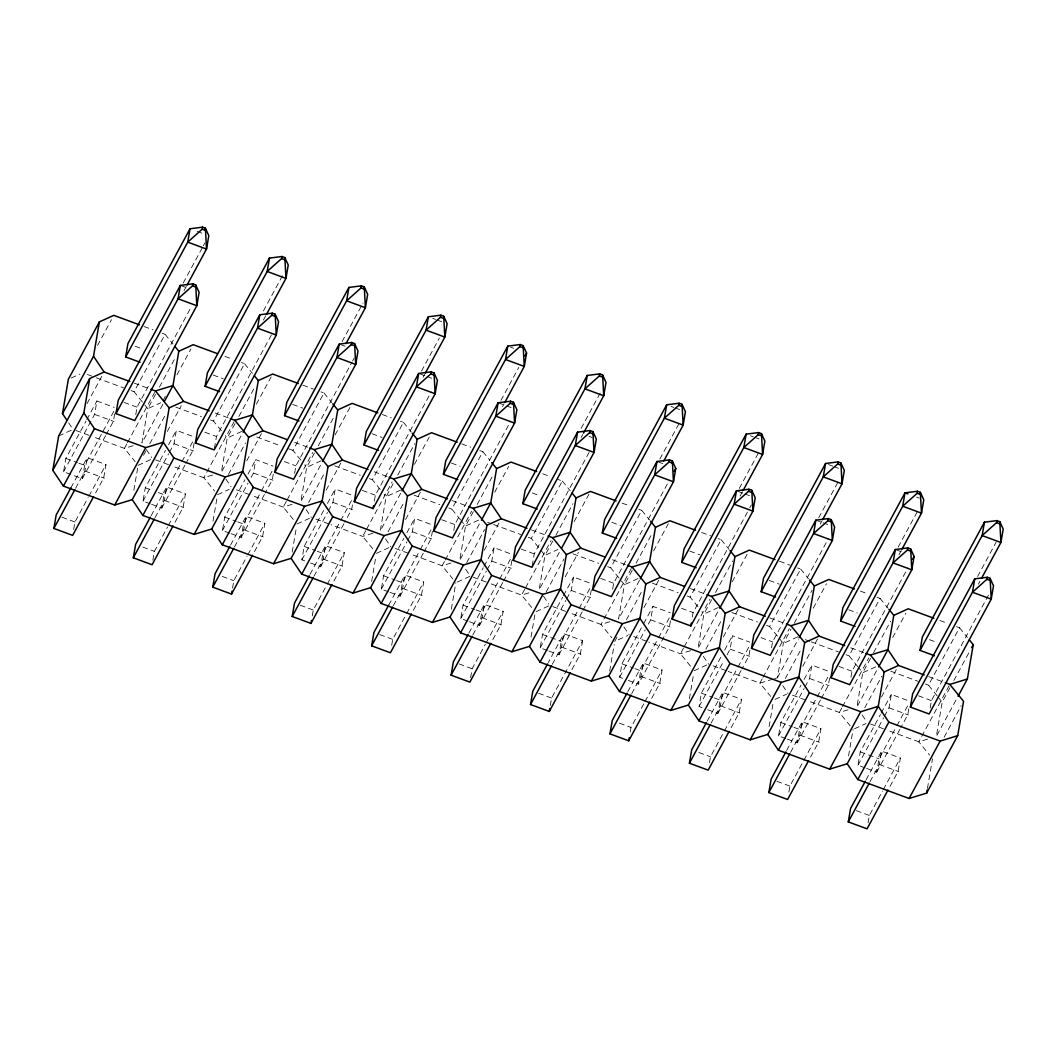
<?xml version="1.0" encoding="UTF-8"?>
<svg xmlns="http://www.w3.org/2000/svg" width="1056" height="1056" viewBox="0 0 1056 1056"><rect width="100%" height="100%" fill="white"/><g stroke="black" fill="none" stroke-linecap="round" stroke-linejoin="round"><path stroke-width="0.75" stroke-dasharray="5 3.75" d="M105.613 435.666L82.328 478.724L63.571 471.794L65.855 458.41L86.038 421.093M73.669 529.439L74.936 522.007L88.136 497.6M82.328 478.724L84.625 465.34L114.893 409.358M75.61 488.268L84.929 471.042L87.212 457.657L105.983 464.587L103.699 477.972L94.38 495.198M63.571 471.794L94.618 414.374L96.901 400.99L114.22 407.392M114.642 413.873L113.375 421.304L106.392 434.227M135.762 414.599L137.029 407.167L191.36 306.689M133.835 490.288L137.848 466.871M150.229 503.804L143.009 501.138L145.292 487.753L165.475 450.437M152.856 560.274L154.374 551.351L167.574 526.944M151.668 504.332L161.766 508.068L164.063 494.683L181.13 463.109M155.06 517.612L164.366 500.386L166.65 487.001L185.42 493.931L183.137 507.316L173.818 524.542M169.396 452.338L174.055 443.718L176.339 430.333L193.657 436.735M194.093 443.216L192.812 450.648L185.83 463.571M214.434 448.404L216.467 436.511L271.577 334.594M213.008 521.202L217.285 496.214M229.667 533.148L222.446 530.482L224.73 517.097L244.913 479.78M232.544 588.126L233.812 580.694L247.012 556.288M231.106 533.676L241.217 537.412L243.5 524.027L260.568 492.452M234.498 546.955L243.804 529.729L246.101 516.344L264.858 523.274L262.574 536.659L253.255 553.885M251.17 477.378L253.493 473.062L255.776 459.677L273.095 466.079M273.28 474.052L272.263 479.992L265.267 492.914M294.637 473.299L295.904 465.854L351.793 362.512M292.182 552.103L296.459 527.116M304.775 560.894L301.884 559.825L304.168 546.44L324.35 509.124M312.246 615.978L313.262 610.038L326.449 585.631M310.543 563.02L320.654 566.755L322.938 553.37L340.019 521.796M313.936 576.299L323.255 559.073L325.538 545.688L344.296 552.618L342.012 566.003L332.706 583.229M328.271 511.025L332.93 502.405L335.214 489.02L353.984 495.95M352.453 504.874L351.701 509.335L344.718 522.258M374.326 501.151L375.342 495.198L431.231 391.855M371.633 581.447L375.896 556.459M388.542 591.835L381.322 589.169L383.618 575.784L403.788 538.468M391.684 645.322L392.7 639.382L405.887 614.975M389.994 592.363L400.092 596.099L402.376 582.714L419.456 551.14M393.373 605.642L402.692 588.416L404.976 575.032L423.746 581.962L421.45 595.346L412.144 612.572M407.708 540.368L412.368 531.749L414.665 518.364L433.422 525.307M432.406 531.247L431.138 538.692L424.156 551.602M453.776 530.495L454.793 524.542L510.668 421.199M451.334 609.233L455.875 582.688M467.98 621.179L460.772 618.512L463.056 605.128L483.239 567.811M470.606 677.648L472.138 668.725L485.338 644.318M469.432 621.72L479.53 625.442L481.813 612.058L498.894 580.483M472.811 634.986L482.13 617.76L484.414 604.375L503.184 611.305L500.9 624.69L491.581 641.916M487.159 569.712L491.806 561.092L494.102 547.708L512.86 554.651M511.843 560.591L510.576 568.036L503.593 580.945M532.198 565.792L534.23 553.885L590.106 450.542M531.036 637.019L535.313 612.031L549.727 605.497M547.43 650.522L540.21 647.856L542.494 634.471L562.676 597.155M550.308 705.5L551.575 698.069L582.622 640.649L563.851 633.719L548.328 662.429M548.869 651.064L558.967 654.786L561.264 641.401L578.332 609.827M552.262 664.33L561.568 647.104L563.851 633.719M566.597 599.056L571.256 590.436L573.54 577.064L590.858 583.453M582.622 640.649L580.338 654.034L571.019 671.26M591.294 589.934L590.014 597.379L583.031 610.289M612.652 589.182L613.668 583.229L668.778 481.325M609.682 671.048L614.222 644.49M622.538 678.269L619.648 677.2L621.931 663.815L642.893 625.06M630.26 731.874L631.013 727.412L644.213 703.006M628.307 680.407L638.418 684.13L640.702 670.745L657.769 639.17M631.699 693.673L641.005 676.447L643.302 663.062L662.059 669.992L659.776 683.377L650.456 700.603M648.358 624.096L650.694 619.793L652.978 606.408L670.296 612.797M670.468 620.77L669.451 626.723L638.418 684.13M692.34 617.034L693.106 612.572L748.994 509.23M689.383 698.821L693.66 673.834M701.976 707.612L699.085 706.543L701.369 693.158L721.552 655.842M709.447 762.709L710.464 756.756L723.65 732.349M707.744 709.751L717.856 713.473L720.139 700.088L737.22 668.514M711.137 723.017L720.456 705.791L722.74 692.406L741.497 699.336L739.213 712.721L729.907 729.947M727.03 654.878L730.132 649.136L732.415 635.752L749.747 642.14M749.918 650.113L748.902 656.066L741.906 668.976M771.527 647.869L772.543 641.929L828.432 538.573M769.098 726.607L773.362 701.62M774.523 678.652L777.44 677.754L783.314 643.394L791.076 629.046M785.743 738.553L778.523 735.887L780.82 722.502L800.989 685.186M788.885 792.053L789.901 786.1L803.088 761.693M787.182 739.094L797.293 742.83L799.577 729.445L829.079 674.89M790.574 752.36L799.894 735.134L802.177 721.75L820.948 728.68L818.651 742.064L809.345 759.29M804.91 687.086L809.569 678.48L811.853 665.095L830.623 672.025M829.607 677.965L828.34 685.41L821.357 698.32M850.978 677.213L851.994 671.273L907.87 567.917M848.536 755.951L853.076 729.406M865.181 767.897L857.974 765.23L860.257 751.846L880.44 714.529M868.072 822.875L869.339 815.443L882.526 791.036M866.633 768.438L876.731 772.174L879.014 758.789L896.095 727.201M870.012 781.704L879.331 764.478L881.615 751.093L900.385 758.023L898.102 771.408L888.782 788.634M884.36 716.43L889.007 707.824L891.304 694.439L910.061 701.369M908.794 708.8L907.777 714.754L900.794 727.676M930.151 708.048L931.432 700.616L988.865 594.396M927.445 788.423L932.514 758.749M949.951 687.733L942.19 702.095L936.329 736.441L957.277 697.686M97.522 345.497L111.487 319.664M87.054 403.59L101.798 376.319M86.803 419.654L96.901 400.99M70.924 487.793L87.212 457.657M183.19 283.048L202.594 247.157M203.372 245.718L204.917 242.854M184.008 290.69L186.331 286.374M162.875 404.237L141.926 443.005L147.787 408.646L134.059 391.71L165.106 334.303L162.083 333.181M88.902 496.162L105.983 464.587M126.707 444.074L124.384 448.378L135.168 461.683M127.486 442.636L154.651 392.396M155.549 394.297L147.787 408.646L160.763 402.772M159.43 387.116L175.732 356.968M162.98 400.673L165.317 396.37M176.959 374.84L190.925 349.008M143.537 455.255L145.873 450.952M149.754 443.771L166.056 413.635M167.27 431.508L181.249 405.662M168.577 444.695L176.339 430.333M143.009 501.138L168.617 453.763M151.14 515.711L166.65 487.001M181.909 461.67L194.33 438.702M263.406 310.952L283.589 273.636M161.766 508.068L185.051 465.01M263.446 320.034L265.769 315.718M221.351 430.729L213.497 421.054L244.543 363.647L241.534 362.525M168.353 525.505L185.42 493.931M234.089 421.74L203.821 477.721L214.606 491.027M235 423.641L227.238 437.989L221.364 472.349L242.312 433.594M238.88 416.46L254.404 387.75M256.397 404.184L271.141 376.913M228.413 474.553L245.494 442.979M246.708 460.852L261.466 433.567M248.015 474.038L255.776 459.677M222.446 530.482L248.054 483.107M230.578 545.054L246.101 516.344M261.347 491.014L272.989 469.484M342.065 341.735L363.026 302.98M241.217 537.412L264.502 494.353M300.788 460.073L292.948 450.41L323.981 392.99L320.971 391.868M247.79 554.849L264.858 523.274M352.559 361.073L354.116 358.195M286.361 501.323L283.259 507.065L294.043 520.37M287.14 499.884L312.748 452.522M314.437 452.984L306.676 467.333L300.802 501.692L321.763 462.937M318.318 445.804L333.841 417.094M335.056 434.966L350.579 406.256M308.629 502.458L324.931 472.322M326.159 490.195L340.903 462.911M327.452 503.382L335.214 489.02M301.884 559.825L327.505 512.464M310.015 574.398L325.538 545.688M340.784 520.357L352.427 498.828M421.502 371.078L439.362 338.065M320.654 566.755L343.939 523.697M423.1 377.282L424.657 374.418M380.226 489.416L372.385 479.754L403.432 422.334L400.409 421.212M327.228 584.192L344.296 552.618M365.798 530.666L362.696 536.408L373.494 549.714M366.577 529.228L392.185 481.866M393.096 483.754L386.113 496.676L380.239 531.036L401.201 492.281M397.756 475.147L414.823 443.573M414.493 464.31L429.251 437.039M388.067 531.815L403.59 503.105M405.596 519.539L420.341 492.268M406.903 532.726L414.665 518.364M381.322 589.169L406.943 541.807M388.674 605.18L404.976 575.032M420.235 549.701L431.878 528.172M500.953 400.422L518.8 367.409M400.092 596.099L423.377 553.04M502.537 406.626L504.095 403.762M460.654 519.974L451.823 509.098L482.869 451.678L479.846 450.556M406.666 613.536L423.746 581.962M444.47 561.449L442.134 565.752L452.932 579.058M445.249 560.01L471.636 511.21M473.312 511.672L465.551 526.02L459.677 560.38L480.638 521.624M477.193 504.491L493.495 474.342M494.71 492.215L508.688 466.382M466.739 562.584L484.585 529.571M484.255 550.308L499 523.037M484.004 566.372L494.102 547.708M460.772 618.512L486.38 571.151M468.89 633.085L484.414 604.375M499.673 579.044L512.094 556.076M581.17 428.327L601.339 391.01M479.53 625.442L502.814 582.384M581.209 437.408L582.754 434.531M559.297 552.394L539.128 589.723L544.988 555.364L531.26 538.441L562.307 481.021L557.779 479.345M486.103 642.88L503.184 611.305M524.687 589.354L521.585 595.096L532.369 608.401M525.466 587.915L551.074 540.553M552.75 541.015L544.988 555.364L557.964 549.49M555.865 535.273L572.933 503.686M574.16 521.558L588.905 494.287M546.176 591.928L564.023 558.914M565.25 576.787L578.45 552.38M563.455 595.716L573.54 577.064M540.21 647.856L565.818 600.494M579.11 608.388L591.532 585.42M659.828 459.109L679.232 423.218M558.967 654.786L582.252 611.728M639.514 580.312L618.565 619.067L624.439 584.707L610.698 567.785L641.744 510.365L638.735 509.256M631.29 568.458L601.022 624.439L611.807 637.745M632.201 570.359L624.439 584.707L638.854 578.173M636.082 563.178L652.37 533.042M653.598 550.902L668.342 523.631M617.074 637.072L614.75 641.375L627.726 635.488M626.393 619.846L642.695 589.697M643.909 607.57L658.654 580.298M643.672 623.621L652.978 606.408M619.648 677.2L645.256 629.838M627.779 691.772L643.302 663.062M658.548 637.732L670.19 616.202M739.266 488.453L758.67 452.562M740.084 496.096L742.408 491.792M697.99 606.804L690.136 597.128L721.182 539.708L718.172 538.6M644.992 701.58L662.059 669.992M749.76 507.791L751.318 504.926M683.562 648.041L680.46 653.783L691.244 667.088M684.341 646.615L709.949 599.24M711.638 599.702L703.877 614.051L698.003 648.41L718.964 609.655M715.519 592.522L732.587 560.947M732.257 581.684L747.78 552.974M705.83 649.189L722.132 619.04M723.36 636.913L738.104 609.642M724.654 650.1L732.415 635.752M699.085 706.543L723.928 660.62M707.216 721.116L722.74 692.406M737.986 667.075L749.628 645.546M818.704 517.796L838.108 481.906M717.856 713.473L741.14 670.415M820.301 524L821.858 521.136M777.427 636.148L769.586 626.472L800.633 569.052L797.61 567.943M724.429 730.924L741.497 699.336M762.234 678.823L759.898 683.126L770.695 696.432M763 677.384L789.386 628.584M794.178 623.304L812.024 590.291M813.252 608.164L826.452 583.757M777.44 677.754L798.402 638.999M785.268 678.533L801.57 648.384M802.798 666.257L817.542 638.986M804.104 679.444L811.853 665.095M778.523 735.887L804.144 688.525M786.654 750.46L802.177 721.75M898.141 547.14L917.545 511.249M797.293 742.83L820.578 699.758M898.96 554.783L901.296 550.48M857.855 666.692L849.024 655.816L880.07 598.396L877.048 597.287M803.867 760.267L820.948 728.68M841.672 708.167L839.335 712.47L850.133 725.776M842.45 706.728L868.837 657.928M870.514 658.39L862.752 672.738L856.878 707.098L877.84 668.342M873.616 652.648L890.696 621.073M892.69 637.507L905.89 613.1M864.719 707.876L881.786 676.289M881.456 697.039L896.98 668.329M881.206 713.09L891.304 694.439M857.974 765.23L883.582 717.869M866.092 779.803L881.615 751.093M896.874 725.762L908.516 704.233M977.592 576.484L996.217 542.032M876.731 772.174L900.016 729.102M978.41 584.126L979.955 581.262M937.292 696.036L928.462 685.159L959.508 627.739L956.485 626.63M883.304 789.611L900.385 758.023M949.054 685.832L918.786 741.814L929.57 755.119M953.832 680.552L970.134 650.417M944.156 737.22L961.224 705.646M71.24 377.995L79.886 374.075M58.674 435.956L73.088 429.436M138.112 465.313L151.087 459.426M241.652 431.455L227.238 437.989L225.271 435.574M217.549 494.657L229.086 489.43M321.09 460.799L306.676 467.333L304.709 464.917M296.987 524L309.962 518.113M400.528 490.142L386.113 496.676L384.146 494.261M376.424 553.344L389.4 547.457M478.526 520.146L465.551 526.02L461.63 521.189M457.314 582.028L470.29 576.154L464.983 568.26M718.291 607.517L703.877 614.051L701.91 611.635M694.188 670.718L707.164 664.831M797.729 636.874L783.314 643.394L778.404 637.349M775.078 699.402L786.601 694.188M875.728 666.864L862.752 672.738L858.832 667.907M854.515 728.746L866.052 723.532M133.148 445.685L124.384 448.378L92.704 436.669M212.586 475.028L203.821 477.721L172.141 466.013M292.037 504.372L283.259 507.065L251.579 495.37M372.926 533.267L362.696 536.408L331.016 524.713M450.912 563.059L442.134 565.752L410.454 554.057M528.884 592.852L521.585 595.096L489.905 583.4M609.787 621.76L601.022 624.439L569.342 612.744M690.69 650.654L680.46 653.783L648.78 642.088M773.058 679.1L759.898 683.126L728.218 671.431M848.113 709.79L839.335 712.47L807.655 700.775M927.551 739.134L918.786 741.814L887.093 730.118M197.248 231.409L203.029 233.548M432.683 318.371L435.574 319.44M437.012 319.968L442.794 322.106M510.682 347.186L513.572 348.256M671.009 406.402L673.886 407.471M675.338 408.012L679.668 409.609M750.446 435.758L753.337 436.814M754.776 437.356L759.106 438.953M828.445 464.561L832.775 466.158M834.214 466.699L838.543 468.296M916.542 497.112L919.433 498.168M180.352 285.41L186.12 287.536M340.679 344.626L345.008 346.223M420.116 373.969L425.885 376.108M427.337 376.636L431.666 378.233M498.115 402.785L505.336 405.451M506.774 405.979L511.104 407.576M589.103 436.392L591.98 437.461M658.429 462L662.772 463.597M737.88 491.344L743.648 493.482M745.087 494.01L749.43 495.607M815.866 520.159L821.647 522.284M823.086 522.826L828.868 524.951M896.755 550.031L901.085 551.641M143.986 326.502L153.041 329.842M224.928 356.4L232.478 359.185M302.861 385.189L313.421 389.083M382.312 414.533L391.354 417.872M461.749 443.876L470.791 447.216M542.692 473.774L550.242 476.56M622.129 503.118L629.68 505.903M701.58 532.462L710.622 535.814M779.513 561.251L790.073 565.158M860.455 591.149L867.992 593.934M939.893 620.492L947.443 623.278M135.155 346.236L142.375 348.902M213.154 375.052L223.265 378.787M292.591 404.395L302.702 408.131M372.042 433.739L382.14 437.474M451.48 463.082L460.139 466.29M532.356 492.967L539.576 495.634M611.807 522.311L620.466 525.505M689.792 551.113L699.904 554.849M769.243 580.457L779.341 584.192M848.681 609.8L857.34 613.008M929.557 639.685L936.778 642.352M134.297 383.156L149.384 388.727M215.252 413.054L228.835 418.07M294.69 442.398L308.273 447.414M374.128 471.755L387.71 476.758M452.06 500.531L467.148 506.114M531.498 529.874L546.586 535.458M612.454 559.786L626.036 564.802M690.386 588.575L705.474 594.145M769.824 617.918L784.912 623.489M850.766 647.816L864.349 652.832M928.699 676.606L943.787 682.176M87.292 374.444L94.842 377.23M96.347 377.784L123.499 387.816M131.05 390.601L134.059 391.71M175.784 407.128L201.432 416.605M210.487 419.945L213.497 421.054M256.74 437.026L280.87 445.949M288.42 448.734L292.948 450.41M334.673 465.815L360.307 475.292M369.362 478.632L372.385 479.754M414.11 495.158L439.758 504.636M448.8 507.976L451.823 509.098M487.516 522.271L492.043 523.948M493.548 524.502L520.7 534.534M528.251 537.319L531.26 538.441M572.986 553.846L598.633 563.323M607.688 566.663L610.698 567.785M652.423 583.189L678.071 592.667M687.126 596.006L690.136 597.128M731.861 612.533L757.508 622.01M766.564 625.35L769.586 626.472M805.279 639.659L809.794 641.322M811.312 641.876L838.464 651.908M846.001 654.694L849.024 655.816M890.749 671.22L917.902 681.252M925.439 684.037L928.462 685.159M124.04 402.376L137.029 407.167M204.917 432.247L216.467 436.511M284.354 461.591L295.904 465.854M362.353 490.406L375.342 495.198M441.791 519.75L454.793 524.542M521.242 549.094L534.23 553.885M600.679 578.437L613.668 583.229M681.556 608.309L693.106 612.572M760.993 637.652L772.543 641.929M838.992 666.468L851.994 671.273M918.443 695.812L931.432 700.616M94.618 414.374L114.035 421.555M174.055 443.718L193.472 450.899M253.493 473.062L272.91 480.242M332.93 502.405L352.348 509.586M412.368 531.749L431.798 538.93M491.806 561.092L511.236 568.273M571.256 590.436L590.674 597.617M650.694 619.793L670.111 626.96M730.132 649.136L749.549 656.304M809.569 678.48L829 685.648M889.007 707.824L908.437 714.991M76.098 430.544L91.186 436.115M155.549 459.888L170.623 465.458M236.491 489.786L250.074 494.802M315.929 519.13L329.512 524.146M395.366 548.473L408.949 553.489M473.299 577.262L488.387 582.833M552.75 606.606L567.824 612.176M633.692 636.517L647.275 641.533M713.13 665.861L726.713 670.877M792.568 695.204L806.15 700.22M870.5 723.994L885.588 729.564M65.855 458.41L77.405 462.673M78.844 463.201L84.625 465.34M145.292 487.753L152.513 490.42M158.281 492.558L164.063 494.683M224.73 517.097L236.28 521.36M237.719 521.902L243.5 524.027M304.168 546.44L315.718 550.704M317.17 551.245L322.938 553.37M383.618 575.784L395.155 580.048M396.607 580.589L402.376 582.714M463.056 605.128L474.606 609.391M476.045 609.932L481.813 612.058M542.494 634.471L561.264 641.401M621.931 663.815L633.481 668.078M634.92 668.62L640.702 670.745M701.369 693.158L712.919 697.435M714.371 697.963L720.139 700.088M780.82 722.502L792.356 726.779M793.808 727.307L799.577 729.445M860.257 751.846L879.014 758.789M84.929 471.042L104.346 478.21M164.366 500.386L183.797 507.553M243.804 529.729L263.234 536.897M323.255 559.073L342.672 566.24M402.692 588.416L422.11 595.584M482.13 617.76L501.547 624.928M561.568 647.104L580.998 654.284M641.005 676.447L660.436 683.628M720.456 705.791L739.873 712.972M799.894 735.134L819.311 742.315M879.331 764.478L898.748 771.659M61.948 517.202L74.936 522.007M142.824 547.087L154.374 551.351M222.275 576.431L233.812 580.694M300.26 605.233L313.262 610.038M379.711 634.577L392.7 639.382M459.149 663.92L472.138 668.725M538.586 693.264L551.575 698.069M619.463 723.149L631.013 727.412M698.914 752.492L710.464 756.756M776.912 781.308L789.901 786.1M856.35 810.652L869.339 815.443M959.508 627.739L967.349 637.415M880.07 598.396L887.911 608.071M938.269 697.25L942.19 702.095M800.633 569.052L808.474 578.728M721.182 539.708L729.036 549.384M641.744 510.365L649.598 520.04M562.307 481.021L570.148 490.697M482.869 451.678L489.733 460.139M403.432 422.334L411.272 432.01M323.981 392.99L331.835 402.666M244.543 363.647L252.397 373.322M165.106 334.303L172.946 343.979M862.184 714.991L866.606 721.552M782.747 685.634L788.053 693.528M703.309 656.291L708.602 664.184M623.872 626.947L629.165 634.841M543.536 596.297L548.843 604.177M385.546 538.916L390.852 546.81M306.108 509.573L311.401 517.466M225.786 478.922L231.079 486.803M146.335 449.579L151.642 457.459M68.666 422.862L72.204 428.116"/><path stroke-width="1.5" d="M150.902 389.294L155.43 390.958L169.158 407.893L163.284 442.24L132.238 499.66L114.695 505.032L63.4 486.09L52.8 470.316L58.674 435.956L89.72 378.55L104.135 372.016L129.782 381.493M66.898 420.222L62.489 413.662L68.35 379.302L99.396 321.882L113.81 315.348L139.458 324.826M93.601 496.637L72.653 535.392L53.882 528.449L56.166 515.064L70.924 487.793M52.8 470.316L83.846 412.896L89.72 378.55M62.489 413.662L93.522 356.242L99.396 321.882M115.975 413.622L118.259 400.237L180.352 285.41L192.826 283.826L195.703 284.896L199.122 292.34L196.825 305.725L134.746 420.552L115.975 413.622L178.068 298.782L180.352 285.41M140.092 362.287L125.651 356.954L127.948 343.57L190.027 228.743L202.514 227.172L205.392 228.228L208.798 235.673L206.514 249.058L187.11 284.948M173.039 525.98L152.09 564.736L133.32 557.806L135.617 544.421L150.361 517.136M190.027 228.743L187.744 242.128L125.651 356.954M174.913 346.394L178.834 351.226L172.973 385.585L164.432 401.372M195.703 284.896L196.825 305.725L178.068 298.782L192.482 285.886L192.826 283.826M205.392 228.228L206.514 249.058L187.744 242.128L202.158 229.218L202.514 227.172M195.413 442.966L197.696 429.581L259.789 314.754L272.263 313.17L275.141 314.239L278.56 321.684L276.276 335.069L214.183 449.896L195.413 442.966L257.506 328.139L259.789 314.754M219.529 391.631L205.102 386.298L207.385 372.926L269.478 258.086L281.952 256.516L284.83 257.572L288.235 265.016L285.952 278.401L266.548 314.292M252.49 555.324L231.528 594.079L212.758 587.149L215.054 573.764L229.799 546.48M269.478 258.086L267.181 271.471L205.102 386.298M230.34 418.638L234.868 420.301L248.596 437.237L242.722 471.583L211.675 529.003L194.132 534.389L142.85 515.434L132.238 499.66M254.351 375.738L258.284 380.569L252.41 414.929L243.091 432.155M275.141 314.239L276.276 335.069L257.506 328.139L271.92 315.229L272.263 313.17M284.83 257.572L285.952 278.401L267.181 271.471L281.596 258.562L281.952 256.516M231.528 594.079L232.043 591.096M274.85 472.309L277.147 458.924L339.227 344.098L351.701 342.527L354.578 343.583L357.997 351.028L355.714 364.412L293.621 479.239L274.85 472.309L336.943 357.482L339.227 344.098M298.967 420.974L284.539 415.655L286.823 402.27L348.916 287.43L361.39 285.859L364.267 286.928L367.673 294.36L365.389 307.745L345.985 343.636M331.927 584.668L310.966 623.423L292.208 616.493L294.492 603.108L309.236 575.837M348.916 287.43L346.632 300.815L284.539 415.655M309.778 447.982L314.305 449.645L328.033 466.58L322.159 500.927L291.126 558.347L273.57 563.732L222.288 544.777L211.675 529.003M332.812 403.867L337.722 409.913L331.848 444.272L322.529 461.498M354.578 343.583L355.714 364.412L336.943 357.482L351.358 344.573L351.701 342.527M364.267 286.928L365.389 307.745L346.632 300.815L361.033 287.905L361.39 285.859M310.966 623.423L311.48 620.44M354.288 501.653L356.585 488.268L418.678 373.441L431.152 371.87L434.029 372.926L437.435 380.371L435.151 393.756L373.058 508.583L354.288 501.653L416.381 386.826L418.678 373.441M378.418 450.331L363.977 444.998L366.26 431.614L428.353 316.774L440.827 315.203L443.705 316.272L447.124 323.704L444.827 337.088L425.423 372.979M373.058 508.583L373.573 505.613M411.365 614.011L390.403 652.766L371.646 645.836L373.93 632.452L388.674 605.18M428.353 316.774L426.07 330.158L363.977 444.998M389.215 477.325L393.743 478.988L407.471 495.924L401.61 530.284L370.564 587.69L353.021 593.076L301.726 574.121L291.126 558.347M412.249 433.211L417.16 439.256L411.286 473.616L401.98 490.842M434.029 372.926L435.151 393.756L416.381 386.826L430.795 373.916L431.152 371.87M443.705 316.272L444.827 337.088L426.07 330.158L440.484 317.262L440.827 315.203M433.739 530.996L436.022 517.612L498.115 402.785L510.589 401.214L513.467 402.27L516.872 409.715L514.589 423.1L452.496 537.926L433.739 530.996L495.818 416.17L498.115 402.785M457.855 479.675L443.414 474.342L445.698 460.957L507.791 346.117L520.265 344.546L523.142 345.616L526.561 353.047L524.278 366.432L504.874 402.323M490.802 643.355L469.854 682.11L451.084 675.18L453.367 661.795L468.112 634.524M507.791 346.117L505.507 359.502L443.414 474.342M468.653 506.669L473.18 508.332L486.922 525.268L481.048 559.627L450.001 617.034L432.458 622.42L381.163 603.464L370.564 587.69M491.7 462.554L496.597 468.6L490.723 502.96L481.417 520.186M513.467 402.27L514.589 423.1L495.818 416.17L510.233 403.26L510.589 401.214M523.142 345.616L524.278 366.432L505.507 359.502L519.922 346.606L520.265 344.546M513.176 560.34L515.46 546.955L577.553 432.128L590.027 430.558L592.904 431.614L596.323 439.058L594.026 452.443L531.934 567.27L513.176 560.34L575.269 445.513L577.553 432.128M537.293 509.018L522.852 503.686L525.149 490.301L587.228 375.461L599.716 373.89L602.593 374.959L605.999 382.391L603.715 395.776L583.532 433.105M570.24 672.698L549.292 711.454L530.521 704.524L532.818 691.139L547.562 663.868M587.228 375.461L584.945 388.846L522.852 503.686M548.104 536.012L552.618 537.676L566.359 554.611L560.485 588.971L529.439 646.378L511.896 651.763L460.601 632.808L450.001 617.034M572.114 493.112L576.035 497.957L570.174 532.303L561.634 548.09M592.904 431.614L594.026 452.443L575.269 445.513L589.684 432.604L590.027 430.558M602.593 374.959L603.715 395.776L584.945 388.846L599.359 375.949L599.716 373.89M549.292 711.454L549.793 708.484M592.614 589.684L594.898 576.299L656.99 461.472L669.464 459.901L672.342 460.957L675.761 468.402L673.464 481.787L611.384 596.614L592.614 589.684L654.707 474.857L656.99 461.472M616.73 538.362L602.303 533.029L604.586 519.644L666.679 404.804L679.153 403.234L682.031 404.303L685.436 411.734L683.153 425.119L663.749 461.01M649.691 702.042L628.729 740.797L609.959 733.867L612.256 720.482L627 693.211M666.679 404.804L664.382 418.189L602.303 533.029M627.541 565.356L632.069 567.019L645.797 583.955L639.923 618.314L608.876 675.721L591.334 681.107L540.038 662.152L529.439 646.378M650.575 521.242L655.472 527.3L649.612 561.647L640.292 578.873M672.342 460.957L673.464 481.787L654.707 474.857L669.121 461.947L669.464 459.901M682.031 404.303L683.153 425.119L664.382 418.189L678.797 405.293L679.153 403.234M628.729 740.797L629.244 737.827M672.052 619.027L674.348 605.642L736.428 490.816L748.902 489.245L751.78 490.301L755.198 497.746L752.915 511.13L690.822 625.957L672.052 619.027L734.144 504.2L736.428 490.816M696.168 567.706L681.74 562.373L684.024 548.988L746.117 434.148L758.591 432.577L761.468 433.646L764.874 441.078L762.59 454.463L743.186 490.354M690.822 625.957L691.324 622.987M729.128 731.386L708.167 770.141L689.41 763.211L691.693 749.826L706.438 722.555M746.117 434.148L743.833 447.533L681.74 562.373M706.979 594.7L711.506 596.376L725.234 613.298L719.36 647.658L688.327 705.065L670.771 710.45L619.489 691.495L608.876 675.721M730.013 550.598L734.923 556.644L729.049 590.99L719.73 608.216M751.78 490.301L752.915 511.13L734.144 504.2L748.559 491.291L748.902 489.245M761.468 433.646L762.59 454.463L743.833 447.533L758.234 434.636L758.591 432.577M751.489 648.371L753.786 634.986L815.866 520.159L828.353 518.588L831.23 519.644L834.636 527.089L832.352 540.474L770.26 655.314L751.489 648.371L813.582 533.544L815.866 520.159M775.606 597.049L761.178 591.716L763.462 578.332L825.554 463.492L838.028 461.921L840.906 462.99L844.325 470.435L842.028 483.806L822.624 519.697M808.566 760.729L787.604 799.484L768.847 792.554L771.131 779.17L785.875 751.898M825.554 463.492L823.271 476.876L761.178 591.716M786.416 624.043L790.944 625.72L804.672 642.642L798.811 677.002L767.765 734.408L750.222 739.794L698.927 720.852L688.327 705.065M809.45 579.942L814.361 585.988L808.487 620.334L799.181 637.56M831.23 519.644L832.352 540.474L813.582 533.544L827.996 520.634L828.353 518.588M840.906 462.99L842.028 483.806L823.271 476.876L837.685 463.98L838.028 461.921M830.94 677.714L833.224 664.33L895.316 549.503L907.79 547.932L910.668 548.988L914.074 556.433L911.79 569.818L849.697 684.658L830.94 677.714L893.02 562.888L895.316 549.503M855.056 626.393L840.616 621.06L842.899 607.675L904.992 492.835L917.466 491.264L920.344 492.334L923.762 499.778L921.479 513.163L902.075 549.041M888.004 790.073L867.055 828.828L848.285 821.898L850.568 808.513L865.313 781.242M865.854 653.387L870.382 655.063L884.123 671.986L878.249 706.345L847.202 763.765L829.66 769.138L778.364 750.196L767.765 734.408M888.888 609.286L893.798 615.331L887.924 649.678L878.618 666.904M910.668 548.988L911.79 569.818L893.02 562.888L907.434 549.978L907.79 547.932M840.616 621.06L902.708 506.22L917.123 493.324L917.466 491.264M907.883 493.904L904.992 492.835L902.708 506.22L921.479 513.163L920.344 492.334M910.378 707.058L912.661 693.673L974.754 578.846L987.228 577.276L990.106 578.332L993.511 585.776L991.228 599.161L929.135 714.001L910.378 707.058L972.47 592.231L974.754 578.846M934.494 655.736L920.053 650.404L922.35 637.019L984.43 522.179L996.917 520.608L999.794 521.677L1003.2 529.122L1000.916 542.507L981.512 578.384M847.202 763.765L857.802 779.539L909.097 798.481L926.64 793.109L927.181 789.98M984.43 522.179L982.146 535.564L920.053 650.404M926.64 793.109L957.686 735.689L963.56 701.329L949.819 684.407L945.305 682.73M958.056 696.247L967.362 679.021L973.236 644.675L969.316 639.83M990.106 578.332L991.228 599.161L972.47 592.231L986.872 579.322L987.228 577.276M999.794 521.677L1000.916 542.507L982.146 535.564L996.56 522.667L996.917 520.608M63.4 486.09L94.446 428.67L83.846 412.896M53.882 528.449L74.844 489.694M114.695 505.032L145.741 447.625L163.284 442.24L173.884 458.014L225.179 476.969L242.722 471.583L253.334 487.357L304.616 506.312L322.159 500.927L332.772 516.714L384.067 535.656L401.61 530.284L412.21 546.058L463.505 565L481.048 559.627L491.647 575.401L542.942 594.343L560.485 588.971L571.085 604.745L622.38 623.687L639.923 618.314L650.536 634.088L701.818 653.03L719.36 647.658L729.973 663.432L781.268 682.374L798.811 677.002L809.411 692.776L860.706 711.718L878.249 706.345L888.848 722.119L940.144 741.061L957.686 735.689M142.85 515.434L173.884 458.014M133.32 557.806L154.282 519.037M194.132 534.389L225.179 476.969M222.288 544.777L253.334 487.357M212.758 587.149L233.719 548.381M273.57 563.732L304.616 506.312M301.726 574.121L332.772 516.714M292.208 616.493L313.157 577.738M353.021 593.076L384.067 535.656M381.163 603.464L412.21 546.058M525.004 355.925L526.561 353.047M371.646 645.836L392.594 607.081M432.458 622.42L463.505 565M460.601 632.808L491.647 575.401M451.084 675.18L472.045 636.425M511.896 651.763L542.942 594.343M540.038 662.152L571.085 604.745M530.521 704.524L551.483 665.768M674.203 471.266L675.761 468.402M591.334 681.107L622.38 623.687M619.489 691.495L650.536 634.088M609.959 733.867L630.92 695.112M670.771 710.45L701.818 653.03M698.927 720.852L729.973 663.432M689.41 763.211L710.358 724.456M750.222 739.794L781.268 682.374M778.364 750.196L809.411 692.776M768.847 792.554L789.796 753.799M912.529 559.31L914.074 556.433M829.66 769.138L860.706 711.718M857.802 779.539L888.848 722.119M848.285 821.898L869.246 783.143M971.692 647.539L973.236 644.675M909.097 798.481L940.144 741.061M178.834 351.226L193.248 344.692L217.391 353.615M169.158 407.893L183.572 401.359L209.22 410.837M258.284 380.569L272.699 374.035L298.346 383.513M248.596 437.237L263.01 430.703L287.153 439.613M337.722 409.913L352.136 403.379L377.784 412.856M328.033 466.58L342.448 460.046L368.095 469.524M417.16 439.256L431.574 432.736L457.222 442.2M407.471 495.924L421.898 489.39L447.533 498.868M496.597 468.6L511.012 462.079L536.659 471.544M486.922 525.268L501.336 518.734L526.984 528.211M576.035 497.957L590.449 491.423L616.097 500.887M566.359 554.611L580.774 548.077L604.903 557M655.472 527.3L669.9 520.766L695.534 530.231M645.797 583.955L660.211 577.421L684.354 586.344M734.923 556.644L749.338 550.11L774.985 559.574M725.234 613.298L739.649 606.764L765.296 616.242M814.361 585.988L828.775 579.454L854.423 588.918M804.672 642.642L819.086 636.108L844.734 645.586M893.798 615.331L908.213 608.797L933.86 618.262M884.123 671.986L898.537 665.452L924.185 674.929M155.43 390.958L172.973 385.585L183.572 401.359M234.868 420.301L252.41 414.929L263.01 430.703M314.305 449.645L331.848 444.272L342.448 460.046M393.743 478.988L411.286 473.616L421.898 489.39M473.18 508.332L490.723 502.96L501.336 518.734M552.618 537.676L570.174 532.303L580.774 548.077M632.069 567.019L649.612 561.647L660.211 577.421M711.506 596.376L729.049 590.99L739.649 606.764M790.944 625.72L808.487 620.334L819.086 636.108M870.382 655.063L887.924 649.678L898.537 665.452M949.819 684.407L967.362 679.021M202.158 229.218L205.036 230.287M281.596 258.562L284.473 259.631M361.033 287.905L363.911 288.974M440.484 317.262L443.362 318.318M519.922 346.606L522.799 347.662M599.359 375.949L602.237 377.005M678.797 405.293L681.674 406.349M758.234 434.636L761.112 435.692M837.685 463.98L840.563 465.036M917.123 493.324L920 494.38M996.56 522.667L999.438 523.723M192.482 285.886L195.36 286.942M271.92 315.229L274.798 316.285M351.358 344.573L354.235 345.642M430.795 373.916L433.673 374.986M510.233 403.26L513.11 404.329M589.684 432.604L592.548 433.673M669.121 461.947L671.999 463.016M748.559 491.291L751.436 492.36M827.996 520.634L830.874 521.704M907.434 549.978L910.312 551.047M986.872 579.322L989.749 580.391M94.446 428.67L145.741 447.625M93.522 356.242L104.135 372.016"/></g></svg>
